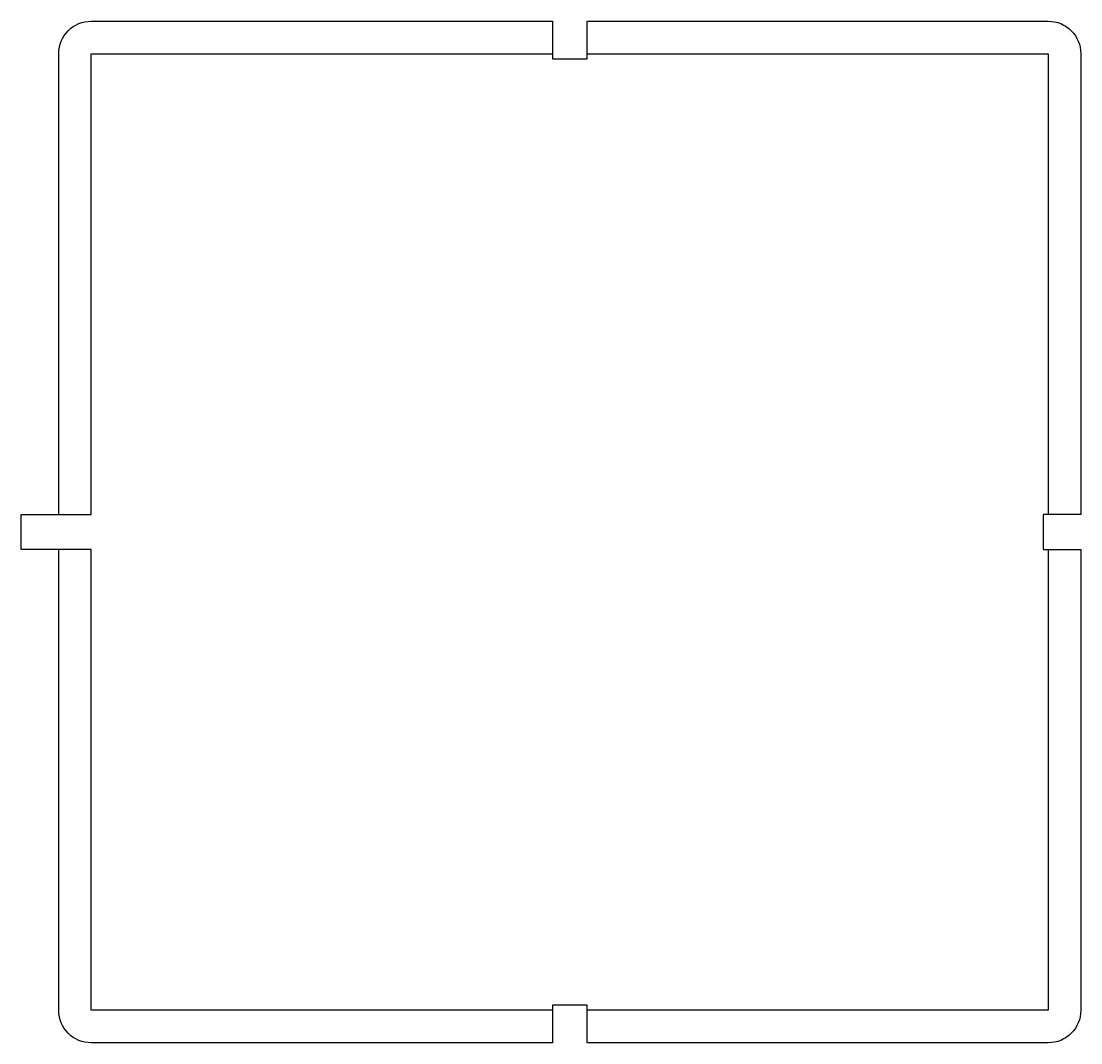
# Model space of a CAD drawing. Header units: millimetres. Extents: x -114 to 0, y -110 to 0.
import ezdxf

# ---------------------------------------------------------------- set-up
doc = ezdxf.new("R2010")
doc.units = ezdxf.units.MM
doc.layers.get('0').update_dxf_attribs({"linetype": 'CONTINUOUS'})

msp = doc.modelspace()

# ---------------------------------------------------------------- linework, layer by layer
msp.add_lwpolyline([(-3.5, 0, -0.414214), (0, -3.5), (0, -53.13), (-4.04, -53.13), (-4.04, -56.87), (0, -56.87), (0, -106.5, -0.414214), (-3.5, -110), (-53.13, -110), (-53.13, -105.96), (-56.87, -105.96), (-56.87, -110), (-106.5, -110, -0.414214), (-110, -106.5), (-110, -56.87), (-114.04, -56.87), (-114.04, -53.13), (-110, -53.13), (-110, -3.5, -0.414214), (-106.5, 0), (-56.87, 0), (-56.87, -4.04), (-53.13, -4.04), (-53.13, 0)], format="xyb", close=True)
msp.add_lwpolyline([(-3.5, -3.5), (-3.5, -53.13), (-4.04, -53.13), (-4.04, -56.87), (-3.5, -56.87), (-3.5, -106.5), (-53.13, -106.5), (-53.13, -105.96), (-56.87, -105.96), (-56.87, -106.5), (-106.5, -106.5), (-106.5, -56.87), (-114.04, -56.87), (-114.04, -53.13), (-106.5, -53.13), (-106.5, -3.5), (-56.87, -3.5), (-56.87, -4.04), (-53.13, -4.04), (-53.13, -3.5)], close=True)

doc.saveas('drawing.dxf')
